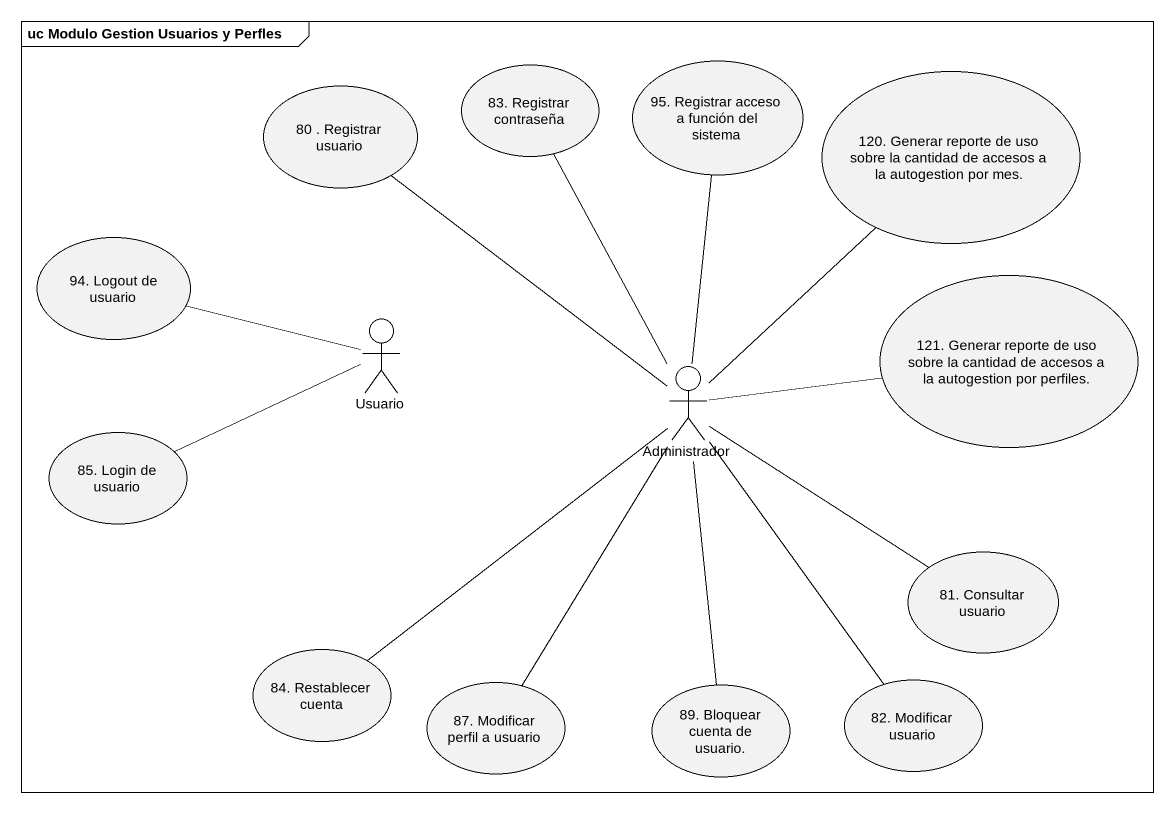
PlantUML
@startuml
mainframe uc Modulo Gestion Usuarios y Perfles
usecase "83. Registrar contraseña" as u83_Registrar_contraseña
usecase "95. Registrar acceso a función del sistema" as u95_Registrar_acceso_a
usecase "120. Generar reporte de uso sobre la cantidad de accesos a la autogestion por mes." as u120_Generar_reporte_de_uso
usecase "80 . Registrar usuario" as u80_Registrar_usuario
usecase "94. Logout de usuario" as u94_Logout_de_usuario
actor Usuario
usecase "121. Generar reporte de uso sobre la cantidad de accesos a la autogestion por perfiles." as u121_Generar_reporte_de_uso
actor Administrador
usecase "85. Login de usuario" as u85_Login_de_usuario
usecase "81. Consultar usuario" as u81_Consultar_usuario
usecase "84. Restablecer cuenta" as u84_Restablecer_cuenta
usecase "87. Modificar perfil a usuario" as u87_Modificar_perfil_a
usecase "89. Bloquear cuenta de usuario." as u89_Bloquear_cuenta_de
usecase "82. Modificar usuario" as u82_Modificar_usuario
Usuario -left- u94_Logout_de_usuario
Usuario -left- u85_Login_de_usuario
Administrador -up- u83_Registrar_contraseña
Administrador -up- u95_Registrar_acceso_a
Administrador -up- u120_Generar_reporte_de_uso
Administrador -up- u80_Registrar_usuario
Administrador -right- u121_Generar_reporte_de_uso
Administrador -- u81_Consultar_usuario
Administrador -- u84_Restablecer_cuenta
Administrador -- u87_Modificar_perfil_a
Administrador -- u89_Bloquear_cuenta_de
Administrador -- u82_Modificar_usuario
@enduml
